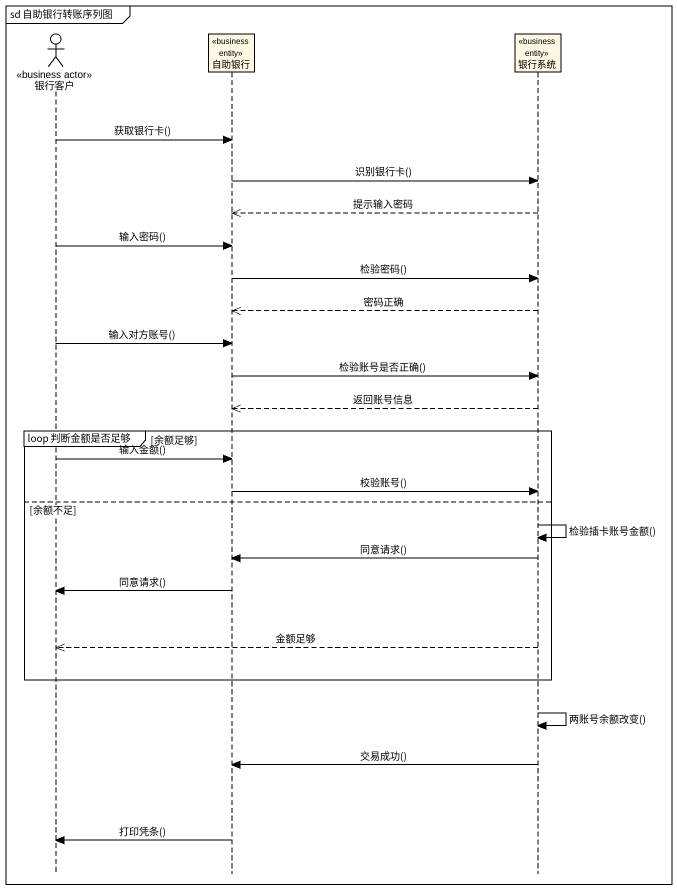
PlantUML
@startuml
mainframe sd 自助银行转账序列图
hide footbox
actor 银行客户 <<business actor>>
participant 自助银行 <<business entity>>
participant 银行系统 <<business entity>>

银行客户 -> 自助银行 : 获取银行卡()
自助银行 -> 银行系统 : 识别银行卡()
银行系统 -->> 自助银行 : 提示输入密码
银行客户 -> 自助银行 : 输入密码()
自助银行 -> 银行系统 : 检验密码()
银行系统 -->> 自助银行 : 密码正确
银行客户 -> 自助银行 : 输入对方账号()
自助银行 -> 银行系统 : 检验账号是否正确()
银行系统 -->> 自助银行 : 返回账号信息
group loop 判断金额是否足够 [余额足够]
  银行客户 -> 自助银行 : 输入金额()
  自助银行 -> 银行系统 : 校验账号()
else 余额不足
  银行系统 -> 银行系统 : 检验插卡账号金额()
  银行系统 -> 自助银行 : 同意请求()
  自助银行 -> 银行客户 : 同意请求()
  银行系统 -->> 银行客户 : 金额足够
end
银行系统 -> 银行系统 : 两账号余额改变()
银行系统 -> 自助银行 : 交易成功()
自助银行 -> 银行客户 : 打印凭条()
@enduml
